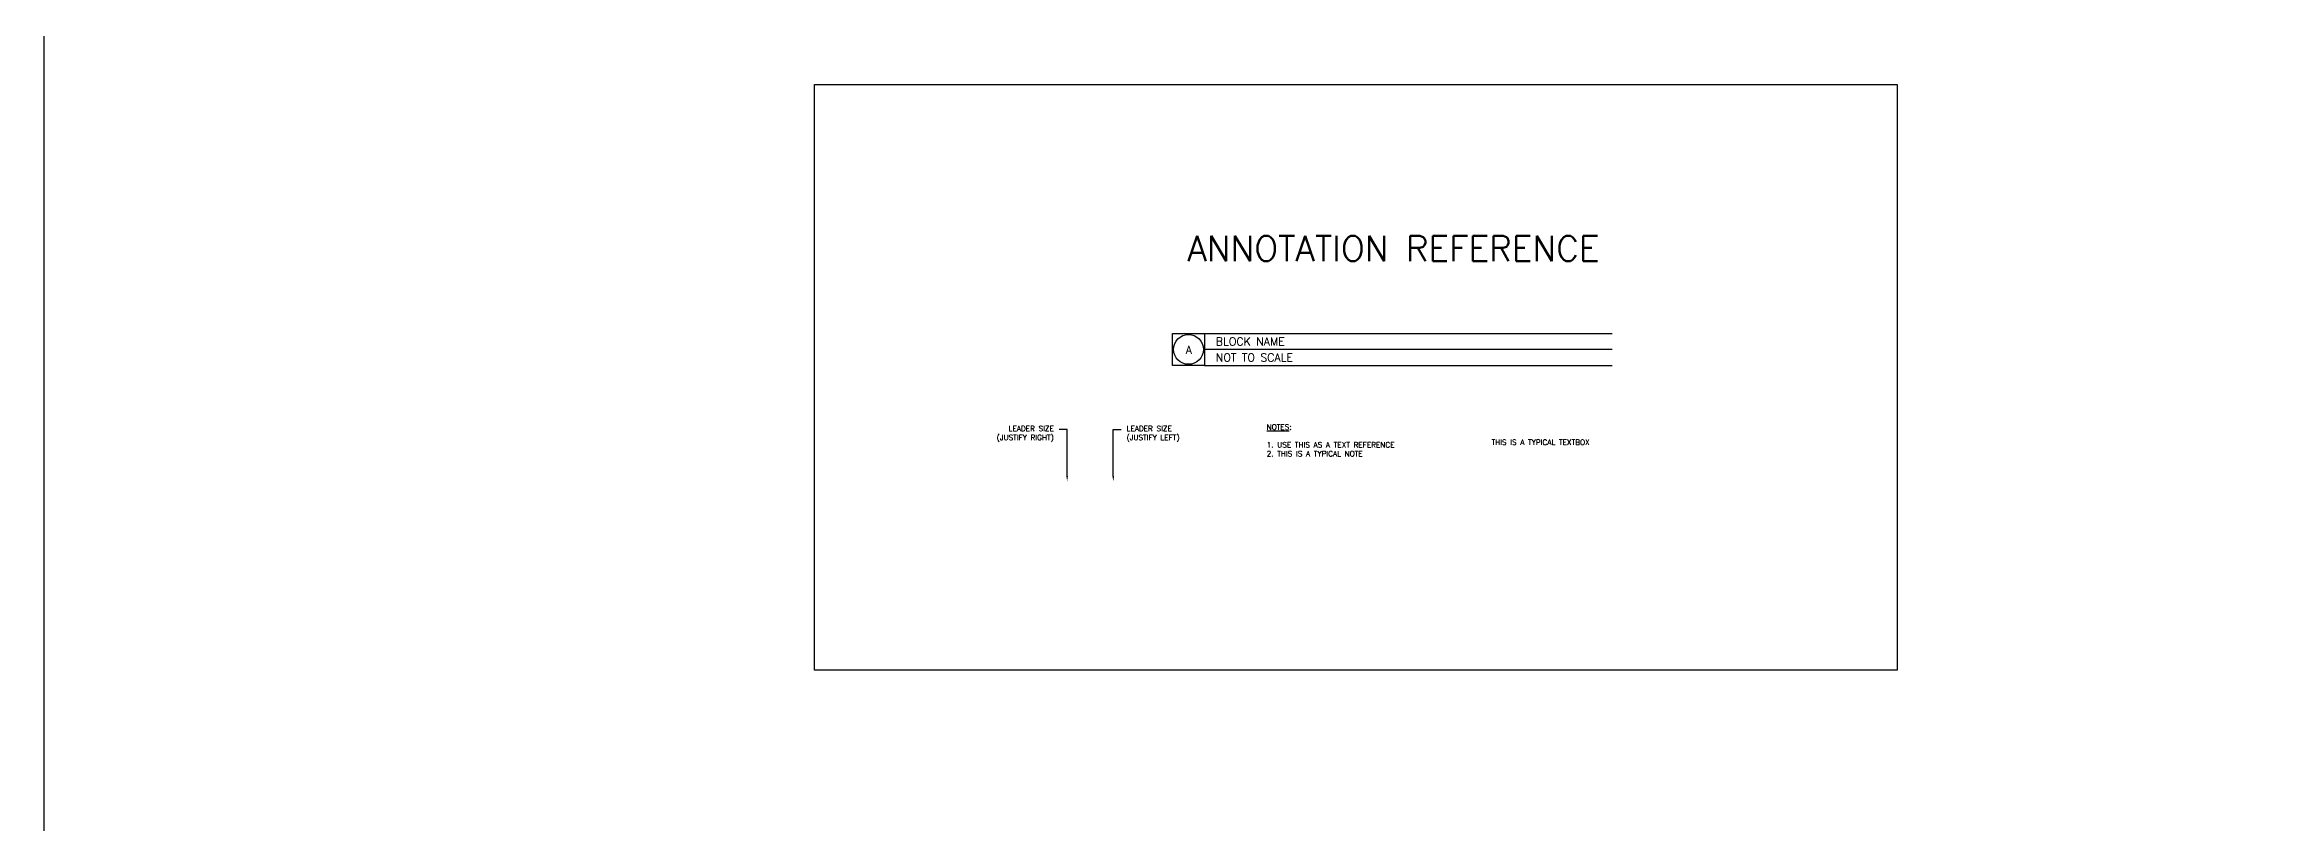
# Model space of a CAD drawing. Header units: inches. Extents: x -6 to 441, y 0 to 338.
# Drawn here: x 0 to 51.8, y 36.4 to 54.7 of the extents above; entities that cross this region are included whole.
import ezdxf
from ezdxf import colors
from ezdxf.entities.mleader import LeaderData, LeaderLine
from ezdxf.math import Vec2, Vec3

# ---------------------------------------------------------------- set-up
doc = ezdxf.new("R2010")
doc.units = ezdxf.units.IN
doc.header["$MEASUREMENT"] = 0
doc.styles.add('Roman', font='romans.shx', dxfattribs={"height": 0.125})
doc.styles.add('Roman-A', font='romans.shx', dxfattribs={"height": 0.125})

# ---------------------------------------------------------------- blocks, each defined once
blk = doc.blocks.new('*U28')
blk.add_lwpolyline([(0, 0.75), (0.75, 0.75), (0.75, 0), (0, 0)], close=True)
blk.add_circle((0.375, 0.375), 0.35)
at = {"insert": (0.383, 0.366), "char_height": 0.188, "width": 0.46087, "attachment_point": 5, "style": 'Roman-A'}
blk.add_mtext('A', dxfattribs=at)

msp = doc.modelspace()

# ---------------------------------------------------------------- linework, layer by layer
for p, q in [((26.433, 47.91), (36.737, 47.91)), ((36.737, 47.535), (27.183, 47.535)), ((27.183, 47.16), (36.737, 47.16))]:
    msp.add_line(p, q)
for points in [[(0, 227.508), (434.989, 227.508), (434.989, 0), (0, 0)], [(18.044, 53.742), (43.409, 53.742), (43.409, 40.021), (18.044, 40.021)]]:
    msp.add_lwpolyline(points, close=True)

# ---------------------------------------------------------------- block references
msp.add_blockref('*U28', (26.433, 47.16))

# ---------------------------------------------------------------- texts
at = {"style": 'Roman-A'}
for s, insert, char_height, width, attachment_point in [('ANNOTATION REFERENCE', (31.609, 50.195), 0.59151, 14.08062, 2), ('BLOCK NAME', (27.448, 47.814), 0.1875, 8.11395, 1), ('NOT TO SCALE', (27.448, 47.439), 0.1875, 8.11395, 1), ('{\\LNOTES}:\\P \\P1. USE THIS AS A TEXT REFERENCE\\P2. THIS IS A TYPICAL NOTE', (28.64, 45.778), 0.125, 4.65793, 1), ('THIS IS A TYPICAL TEXTBOX', (33.907, 45.42), 0.125, 4.81893, 1)]:
    msp.add_mtext(s, dxfattribs=dict(at, insert=insert, char_height=char_height, width=width, attachment_point=attachment_point))

# ---------------------------------------------------------------- leaders
ml = msp.add_multileader_mtext('Standard')
ml.set_content('LEADER SIZE ^J(JUSTIFY RIGHT)', color=256, style='Roman')
ml.set_leader_properties()
ml.build(insert=Vec2(0, 0))
ml.multileader.update_dxf_attribs({"dogleg_length": 0.125, "arrow_head_size": 0.125})
ctx = ml.context
ctx.base_point, ctx.char_height, ctx.arrow_head_size, ctx.landing_gap_size, ctx.plane_origin = Vec3(22.058, 45.658), 0.125, 0.125, 0.125, Vec3(25.239, 44.033)
ctx.text_align_type = 2
notes = []
notes.append((ctx, [(0, (1, 1, 0), (23.965, 45.658), (-1, 0), 0.186, [(0, [(23.965, 44.444)], 0, [])])]))
ctx.mtext.insert, ctx.mtext.alignment, ctx.mtext.flow_direction = Vec3(23.654, 45.742), 3, 5
ml = msp.add_multileader_mtext('Standard')
ml.set_content('LEADER SIZE^J(JUSTIFY LEFT)', color=256, style='Roman')
ml.set_leader_properties()
ml.build(insert=Vec2(0, 0))
ml.multileader.update_dxf_attribs({"dogleg_length": 0.125, "arrow_head_size": 0.125})
ctx = ml.context
ctx.base_point, ctx.char_height, ctx.arrow_head_size, ctx.landing_gap_size, ctx.plane_origin = Vec3(25.232, 45.658), 0.125, 0.125, 0.125, Vec3(24.715, 44.3)
notes.append((ctx, [(0, (1, 1, 0), (25.046, 45.658), (1, 0), 0.186, [(0, [(25.046, 44.444)], 0, [])])]))
ctx.mtext.insert, ctx.mtext.flow_direction = Vec3(25.357, 45.742), 5
for ctx, leaders in notes:
    for number, flags, end, landing, length, lines in leaders:
        leader = LeaderData()
        leader.index, (leader.has_last_leader_line, leader.has_dogleg_vector, leader.attachment_direction) = number, flags
        leader.last_leader_point, leader.dogleg_vector, leader.dogleg_length = Vec3(end), Vec3(landing), length
        for number, points, colour, breaks in lines:
            line = LeaderLine()
            line.index, line.vertices, line.color, line.breaks = number, Vec3.list(points), colors.encode_raw_color(colour), breaks
            leader.lines.append(line)
        ctx.leaders.append(leader)

doc.saveas('drawing.dxf')
